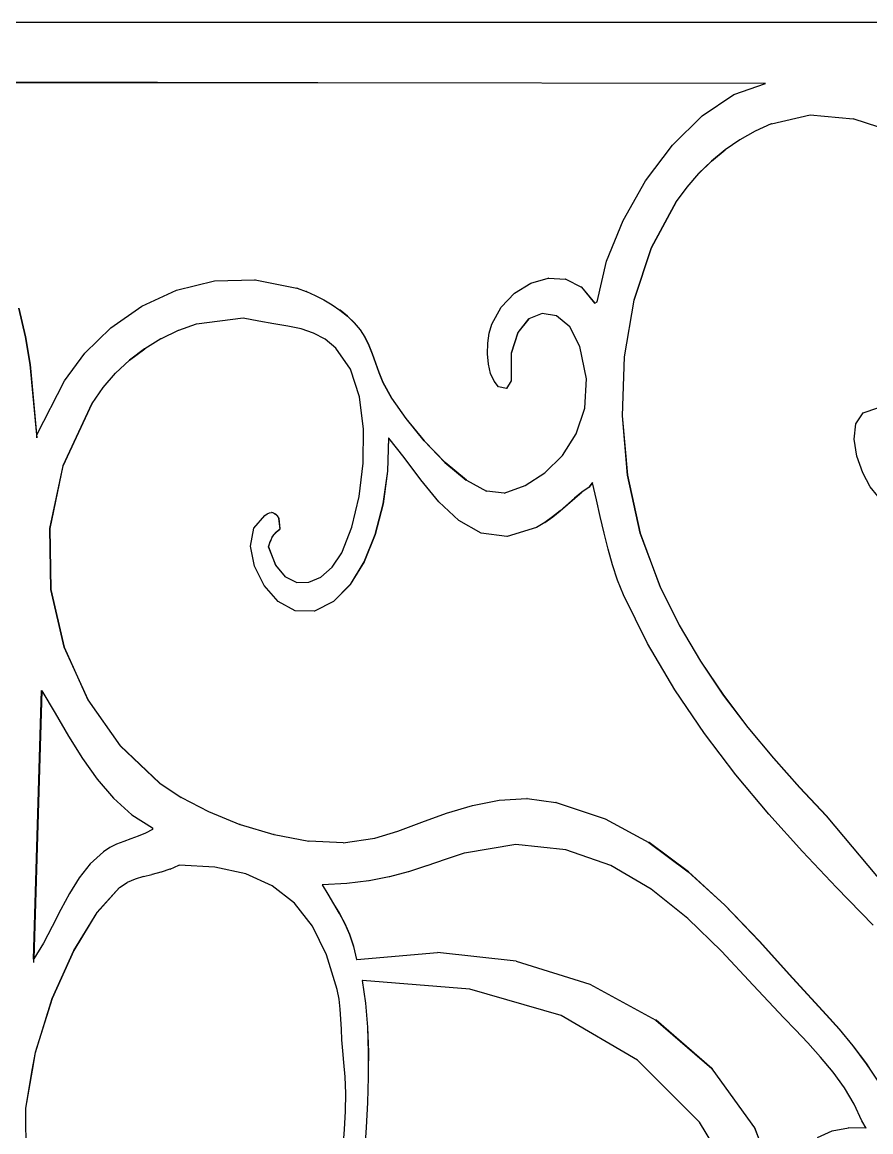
# Model space of a CAD drawing. Header units: inches. Extents: x 1397 to 20304, y -27267 to -746.
# Drawn here: x 14232.6 to 14240.91, y -23960.63 to -23949.76 of the extents above; entities that cross this region are included whole.
import ezdxf

# ---------------------------------------------------------------- set-up
doc = ezdxf.new("R2010")
doc.units = ezdxf.units.IN
doc.header["$LTSCALE"] = 17
doc.header["$MEASUREMENT"] = 0
doc.layers.add('25 BOT BAR', color=12, linetype='Continuous', lineweight=25)

msp = doc.modelspace()

# ---------------------------------------------------------------- linework, layer by layer
for p, q in [((14226.234, -23949.759), (14241.717, -23949.759)), ((14235.493, -23950.352), (14231.038, -23950.345)), ((14235.493, -23950.352), (14231.039, -23950.352)), ((14239.877, -23950.36), (14235.493, -23950.352)), ((14239.567, -23950.467), (14239.877, -23950.36)), ((14239.258, -23950.676), (14239.567, -23950.467)), ((14238.965, -23950.965), (14239.258, -23950.676)), ((14239.935, -23950.755), (14240.314, -23950.667)), ((14240.314, -23950.667), (14240.734, -23950.705)), ((14239.933, -23950.755), (14239.777, -23950.826)), ((14239.935, -23950.755), (14239.933, -23950.755)), ((14241.107, -23950.828), (14240.734, -23950.705)), ((14239.624, -23950.912), (14239.483, -23951.01)), ((14239.626, -23950.912), (14239.624, -23950.912)), ((14239.775, -23950.826), (14239.626, -23950.912)), ((14239.777, -23950.826), (14239.775, -23950.826)), ((14238.702, -23951.314), (14238.965, -23950.965)), ((14239.481, -23951.01), (14239.347, -23951.12)), ((14239.349, -23951.12), (14239.483, -23951.01)), ((14239.483, -23951.01), (14239.481, -23951.01)), ((14239.347, -23951.12), (14239.222, -23951.242)), ((14239.224, -23951.242), (14239.349, -23951.12)), ((14239.349, -23951.12), (14239.347, -23951.12)), ((14238.482, -23951.7), (14238.702, -23951.314)), ((14239.222, -23951.242), (14239.106, -23951.374)), ((14239.109, -23951.374), (14239.224, -23951.242)), ((14239.224, -23951.242), (14239.222, -23951.242)), ((14239.106, -23951.374), (14239.002, -23951.516)), ((14239.004, -23951.516), (14239.109, -23951.374)), ((14239.109, -23951.374), (14239.106, -23951.374)), ((14239.002, -23951.516), (14238.758, -23951.969)), ((14238.76, -23951.969), (14239.004, -23951.516)), ((14239.004, -23951.516), (14239.002, -23951.516)), ((14238.319, -23952.101), (14238.482, -23951.7)), ((14238.758, -23951.969), (14238.589, -23952.483)), ((14238.591, -23952.483), (14238.76, -23951.969)), ((14238.76, -23951.969), (14238.758, -23951.969)), ((14238.228, -23952.497), (14238.319, -23952.101)), ((14234.109, -23952.384), (14234.481, -23952.292)), ((14234.481, -23952.292), (14234.877, -23952.281)), ((14234.879, -23952.281), (14234.877, -23952.281)), ((14234.879, -23952.281), (14235.288, -23952.365)), ((14237.419, -23952.414), (14237.577, -23952.316)), ((14237.577, -23952.316), (14237.748, -23952.266)), ((14237.75, -23952.266), (14237.748, -23952.266)), ((14237.75, -23952.266), (14237.919, -23952.276)), ((14237.921, -23952.276), (14237.919, -23952.276)), ((14237.921, -23952.276), (14238.075, -23952.354)), ((14233.768, -23952.542), (14234.109, -23952.384)), ((14235.29, -23952.365), (14235.288, -23952.365)), ((14235.29, -23952.365), (14235.377, -23952.397)), ((14235.38, -23952.397), (14235.377, -23952.397)), ((14235.38, -23952.397), (14235.465, -23952.435)), ((14235.467, -23952.435), (14235.465, -23952.435)), ((14235.467, -23952.435), (14235.55, -23952.478)), ((14237.287, -23952.551), (14237.419, -23952.414)), ((14238.075, -23952.354), (14238.205, -23952.511)), ((14238.077, -23952.354), (14238.075, -23952.354)), ((14238.207, -23952.511), (14238.077, -23952.354)), ((14233.466, -23952.753), (14233.768, -23952.542)), ((14235.552, -23952.478), (14235.55, -23952.478)), ((14235.552, -23952.478), (14235.632, -23952.527)), ((14235.634, -23952.527), (14235.632, -23952.527)), ((14235.634, -23952.527), (14235.709, -23952.58)), ((14238.205, -23952.511), (14238.207, -23952.511)), ((14238.207, -23952.511), (14238.228, -23952.497)), ((14238.589, -23952.483), (14238.494, -23953.038)), ((14238.496, -23953.038), (14238.591, -23952.483)), ((14238.591, -23952.483), (14238.589, -23952.483)), ((14232.563, -23952.561), (14232.628, -23952.84)), ((14232.63, -23952.84), (14232.565, -23952.561)), ((14235.709, -23952.58), (14235.782, -23952.639)), ((14235.711, -23952.58), (14235.709, -23952.58)), ((14235.784, -23952.639), (14235.711, -23952.58)), ((14235.782, -23952.639), (14235.849, -23952.702)), ((14235.784, -23952.639), (14235.782, -23952.639)), ((14235.851, -23952.702), (14235.784, -23952.639)), ((14237.195, -23952.716), (14237.287, -23952.551)), ((14237.69, -23952.611), (14237.56, -23952.666)), ((14237.83, -23952.635), (14237.69, -23952.611)), ((14237.96, -23952.742), (14237.83, -23952.635)), ((14233.211, -23953.001), (14233.466, -23952.753)), ((14234.301, -23952.716), (14234.127, -23952.78)), ((14234.303, -23952.716), (14234.301, -23952.716)), ((14234.761, -23952.658), (14234.303, -23952.716)), ((14234.916, -23952.688), (14234.761, -23952.658)), ((14235.062, -23952.712), (14234.916, -23952.688)), ((14235.2, -23952.735), (14235.062, -23952.712)), ((14235.329, -23952.764), (14235.2, -23952.735)), ((14235.849, -23952.702), (14235.907, -23952.771)), ((14235.851, -23952.702), (14235.849, -23952.702)), ((14235.91, -23952.771), (14235.851, -23952.702)), ((14237.17, -23952.805), (14237.195, -23952.716)), ((14237.558, -23952.666), (14237.45, -23952.797)), ((14237.453, -23952.797), (14237.56, -23952.666)), ((14237.56, -23952.666), (14237.558, -23952.666)), ((14238.059, -23952.936), (14237.96, -23952.742)), ((14232.628, -23952.84), (14232.674, -23953.112)), ((14232.63, -23952.84), (14232.628, -23952.84)), ((14232.676, -23953.112), (14232.63, -23952.84)), ((14233.956, -23952.86), (14233.798, -23952.957)), ((14233.959, -23952.86), (14233.956, -23952.86)), ((14234.125, -23952.78), (14233.959, -23952.86)), ((14234.127, -23952.78), (14234.125, -23952.78)), ((14235.45, -23952.805), (14235.329, -23952.764)), ((14235.563, -23952.865), (14235.45, -23952.805)), ((14235.67, -23952.951), (14235.563, -23952.865)), ((14235.907, -23952.771), (14235.954, -23952.845)), ((14235.91, -23952.771), (14235.907, -23952.771)), ((14235.956, -23952.845), (14235.91, -23952.771)), ((14235.954, -23952.845), (14235.992, -23952.924)), ((14235.956, -23952.845), (14235.954, -23952.845)), ((14235.995, -23952.924), (14235.956, -23952.845)), ((14237.156, -23952.903), (14237.17, -23952.805)), ((14237.45, -23952.797), (14237.387, -23953)), ((14237.389, -23953), (14237.453, -23952.797)), ((14237.453, -23952.797), (14237.45, -23952.797)), ((14233.796, -23952.957), (14233.647, -23953.069)), ((14233.649, -23953.069), (14233.798, -23952.957)), ((14233.798, -23952.957), (14233.796, -23952.957)), ((14235.811, -23953.157), (14235.67, -23952.951)), ((14235.992, -23952.924), (14236.026, -23953.007)), ((14235.995, -23952.924), (14235.992, -23952.924)), ((14236.028, -23953.007), (14235.995, -23952.924)), ((14237.154, -23953.006), (14237.156, -23952.903)), ((14238.124, -23953.253), (14238.059, -23952.936)), ((14233.011, -23953.273), (14233.211, -23953.001)), ((14233.647, -23953.069), (14233.51, -23953.197)), ((14233.512, -23953.197), (14233.649, -23953.069)), ((14233.649, -23953.069), (14233.647, -23953.069)), ((14236.026, -23953.007), (14236.091, -23953.189)), ((14236.028, -23953.007), (14236.026, -23953.007)), ((14236.093, -23953.189), (14236.028, -23953.007)), ((14237.164, -23953.107), (14237.154, -23953.006)), ((14237.387, -23953), (14237.386, -23953.273)), ((14237.389, -23953), (14237.387, -23953)), ((14237.388, -23953.273), (14237.389, -23953)), ((14238.494, -23953.038), (14238.472, -23953.615)), ((14238.475, -23953.615), (14238.496, -23953.038)), ((14238.496, -23953.038), (14238.494, -23953.038)), ((14232.674, -23953.112), (14232.741, -23953.829)), ((14232.676, -23953.112), (14232.674, -23953.112)), ((14232.741, -23953.8), (14232.676, -23953.112)), ((14235.899, -23953.429), (14235.811, -23953.157)), ((14236.091, -23953.189), (14236.13, -23953.287)), ((14236.093, -23953.189), (14236.091, -23953.189)), ((14236.132, -23953.287), (14236.093, -23953.189)), ((14237.185, -23953.199), (14237.164, -23953.107)), ((14232.741, -23953.8), (14233.011, -23953.273)), ((14233.51, -23953.197), (14233.387, -23953.338)), ((14233.389, -23953.338), (14233.512, -23953.197)), ((14233.512, -23953.197), (14233.51, -23953.197)), ((14236.13, -23953.287), (14236.214, -23953.441)), ((14236.132, -23953.287), (14236.13, -23953.287)), ((14236.216, -23953.441), (14236.132, -23953.287)), ((14237.218, -23953.276), (14237.185, -23953.199)), ((14237.263, -23953.331), (14237.218, -23953.276)), ((14237.386, -23953.273), (14237.341, -23953.346)), ((14237.343, -23953.346), (14237.388, -23953.273)), ((14237.388, -23953.273), (14237.386, -23953.273)), ((14238.107, -23953.539), (14238.124, -23953.253)), ((14233.387, -23953.338), (14233.28, -23953.492)), ((14233.282, -23953.492), (14233.389, -23953.338)), ((14233.389, -23953.338), (14233.387, -23953.338)), ((14237.341, -23953.346), (14237.263, -23953.331)), ((14237.343, -23953.346), (14237.341, -23953.346)), ((14233.28, -23953.492), (14232.995, -23954.104)), ((14232.997, -23954.104), (14233.282, -23953.492)), ((14233.282, -23953.492), (14233.28, -23953.492)), ((14235.939, -23953.744), (14235.899, -23953.429)), ((14236.214, -23953.441), (14236.354, -23953.641)), ((14236.216, -23953.441), (14236.214, -23953.441)), ((14236.356, -23953.641), (14236.216, -23953.441)), ((14238.024, -23953.79), (14238.107, -23953.539)), ((14238.472, -23953.615), (14238.524, -23954.196)), ((14238.475, -23953.615), (14238.472, -23953.615)), ((14238.526, -23954.196), (14238.475, -23953.615)), ((14240.761, -23953.694), (14240.834, -23953.584)), ((14240.834, -23953.584), (14240.976, -23953.536)), ((14236.354, -23953.641), (14236.533, -23953.86)), ((14236.356, -23953.641), (14236.354, -23953.641)), ((14236.535, -23953.86), (14236.356, -23953.641)), ((14240.746, -23953.842), (14240.761, -23953.694)), ((14232.741, -23953.829), (14232.741, -23953.8)), ((14235.936, -23954.077), (14235.939, -23953.744)), ((14236.186, -23953.829), (14236.175, -23954.155)), ((14236.178, -23954.155), (14236.188, -23953.832)), ((14236.188, -23953.832), (14236.186, -23953.829)), ((14236.339, -23954.022), (14236.188, -23953.832)), ((14237.889, -23954.002), (14238.024, -23953.79)), ((14240.773, -23954.009), (14240.746, -23953.842)), ((14236.533, -23953.86), (14236.736, -23954.07)), ((14236.535, -23953.86), (14236.533, -23953.86)), ((14236.738, -23954.07), (14236.535, -23953.86)), ((14236.501, -23954.241), (14236.339, -23954.022)), ((14237.717, -23954.172), (14237.889, -23954.002)), ((14240.83, -23954.171), (14240.773, -23954.009)), ((14232.995, -23954.104), (14232.866, -23954.717)), ((14232.868, -23954.717), (14232.997, -23954.104)), ((14232.997, -23954.104), (14232.995, -23954.104)), ((14235.896, -23954.406), (14235.936, -23954.077)), ((14236.175, -23954.155), (14236.131, -23954.475)), ((14236.133, -23954.475), (14236.178, -23954.155)), ((14236.178, -23954.155), (14236.175, -23954.155)), ((14236.736, -23954.07), (14236.945, -23954.243)), ((14236.738, -23954.07), (14236.736, -23954.07)), ((14236.947, -23954.243), (14236.738, -23954.07)), ((14237.522, -23954.296), (14237.717, -23954.172)), ((14240.902, -23954.309), (14240.83, -23954.171)), ((14236.677, -23954.457), (14236.501, -23954.241)), ((14236.947, -23954.243), (14236.945, -23954.243)), ((14236.947, -23954.243), (14237.145, -23954.353)), ((14238.183, -23954.268), (14238.149, -23954.312)), ((14238.151, -23954.312), (14238.183, -23954.27)), ((14238.183, -23954.27), (14238.183, -23954.268)), ((14238.222, -23954.436), (14238.183, -23954.27)), ((14238.526, -23954.196), (14238.524, -23954.196)), ((14238.524, -23954.196), (14238.648, -23954.762)), ((14238.65, -23954.762), (14238.526, -23954.196)), ((14237.147, -23954.353), (14237.145, -23954.353)), ((14237.319, -23954.371), (14237.147, -23954.353)), ((14237.319, -23954.371), (14237.522, -23954.296)), ((14238.077, -23954.363), (14238.006, -23954.421)), ((14238.008, -23954.421), (14238.079, -23954.363)), ((14238.079, -23954.363), (14238.077, -23954.363)), ((14238.149, -23954.312), (14238.079, -23954.363)), ((14238.151, -23954.312), (14238.149, -23954.312)), ((14240.976, -23954.4), (14240.902, -23954.309)), ((14235.824, -23954.706), (14235.896, -23954.406)), ((14236.131, -23954.475), (14236.053, -23954.775)), ((14236.055, -23954.775), (14236.133, -23954.475)), ((14236.133, -23954.475), (14236.131, -23954.475)), ((14236.872, -23954.641), (14236.677, -23954.457)), ((14238.006, -23954.421), (14237.865, -23954.544)), ((14237.867, -23954.544), (14238.008, -23954.421)), ((14238.008, -23954.421), (14238.006, -23954.421)), ((14238.259, -23954.601), (14238.222, -23954.436)), ((14234.864, -23954.716), (14234.974, -23954.59)), ((14234.974, -23954.59), (14234.996, -23954.574)), ((14234.996, -23954.574), (14235.018, -23954.565)), ((14235.018, -23954.565), (14235.039, -23954.562)), ((14235.042, -23954.562), (14235.039, -23954.562)), ((14235.039, -23954.562), (14235.04, -23954.562)), ((14235.042, -23954.562), (14235.04, -23954.562)), ((14235.06, -23954.566), (14235.042, -23954.562)), ((14235.062, -23954.566), (14235.06, -23954.566)), ((14235.062, -23954.566), (14235.078, -23954.576)), ((14235.078, -23954.576), (14235.095, -23954.594)), ((14235.081, -23954.576), (14235.078, -23954.576)), ((14235.097, -23954.594), (14235.081, -23954.576)), ((14235.095, -23954.594), (14235.109, -23954.619)), ((14235.097, -23954.594), (14235.095, -23954.594)), ((14235.111, -23954.619), (14235.097, -23954.594)), ((14237.792, -23954.604), (14237.715, -23954.659)), ((14237.717, -23954.659), (14237.794, -23954.604)), ((14237.865, -23954.544), (14237.792, -23954.604)), ((14237.794, -23954.604), (14237.792, -23954.604)), ((14237.794, -23954.604), (14237.867, -23954.544)), ((14237.867, -23954.544), (14237.865, -23954.544)), ((14238.296, -23954.763), (14238.259, -23954.601)), ((14232.866, -23954.717), (14232.876, -23955.315)), ((14232.868, -23954.717), (14232.866, -23954.717)), ((14232.878, -23955.315), (14232.868, -23954.717)), ((14234.834, -23954.89), (14234.864, -23954.716)), ((14235.109, -23954.619), (14235.12, -23954.722)), ((14235.111, -23954.619), (14235.109, -23954.619)), ((14235.122, -23954.722), (14235.111, -23954.619)), ((14235.726, -23954.956), (14235.824, -23954.706)), ((14237.093, -23954.763), (14236.872, -23954.641)), ((14237.633, -23954.707), (14237.347, -23954.795)), ((14237.635, -23954.707), (14237.633, -23954.707)), ((14237.715, -23954.659), (14237.635, -23954.707)), ((14237.717, -23954.659), (14237.715, -23954.659)), ((14235.044, -23954.803), (14235.031, -23954.828)), ((14235.034, -23954.828), (14235.046, -23954.803)), ((14235.059, -23954.781), (14235.044, -23954.803)), ((14235.046, -23954.803), (14235.044, -23954.803)), ((14235.046, -23954.803), (14235.061, -23954.781)), ((14235.076, -23954.762), (14235.059, -23954.781)), ((14235.061, -23954.781), (14235.059, -23954.781)), ((14235.061, -23954.781), (14235.078, -23954.762)), ((14235.096, -23954.743), (14235.076, -23954.762)), ((14235.078, -23954.762), (14235.076, -23954.762)), ((14235.078, -23954.762), (14235.098, -23954.743)), ((14235.12, -23954.722), (14235.096, -23954.743)), ((14235.098, -23954.743), (14235.096, -23954.743)), ((14235.098, -23954.743), (14235.122, -23954.722)), ((14235.122, -23954.722), (14235.12, -23954.722)), ((14236.053, -23954.775), (14235.945, -23955.044)), ((14235.947, -23955.044), (14236.055, -23954.775)), ((14236.055, -23954.775), (14236.053, -23954.775)), ((14237.345, -23954.795), (14237.093, -23954.763)), ((14237.347, -23954.795), (14237.345, -23954.795)), ((14238.336, -23954.921), (14238.296, -23954.763)), ((14238.65, -23954.762), (14238.648, -23954.762)), ((14238.648, -23954.762), (14238.845, -23955.293)), ((14238.847, -23955.293), (14238.65, -23954.762)), ((14234.873, -23955.087), (14234.834, -23954.89)), ((14235.019, -23954.859), (14235.008, -23954.898)), ((14235.008, -23954.898), (14235.079, -23955.076)), ((14235.01, -23954.898), (14235.008, -23954.898)), ((14235.01, -23954.898), (14235.022, -23954.859)), ((14235.081, -23955.076), (14235.01, -23954.898)), ((14235.031, -23954.828), (14235.019, -23954.859)), ((14235.022, -23954.859), (14235.019, -23954.859)), ((14235.022, -23954.859), (14235.034, -23954.828)), ((14235.034, -23954.828), (14235.031, -23954.828)), ((14238.379, -23955.075), (14238.336, -23954.921)), ((14235.633, -23955.096), (14235.726, -23954.956)), ((14235.945, -23955.044), (14235.808, -23955.267)), ((14235.811, -23955.267), (14235.947, -23955.044)), ((14235.947, -23955.044), (14235.945, -23955.044)), ((14234.967, -23955.277), (14234.873, -23955.087)), ((14235.079, -23955.076), (14235.174, -23955.191)), ((14235.081, -23955.076), (14235.079, -23955.076)), ((14235.176, -23955.191), (14235.081, -23955.076)), ((14235.523, -23955.194), (14235.633, -23955.096)), ((14238.428, -23955.223), (14238.379, -23955.075)), ((14235.176, -23955.191), (14235.174, -23955.191)), ((14235.176, -23955.191), (14235.286, -23955.246)), ((14235.286, -23955.246), (14235.405, -23955.245)), ((14235.405, -23955.245), (14235.523, -23955.194)), ((14238.486, -23955.366), (14238.428, -23955.223)), ((14232.876, -23955.315), (14233.007, -23955.881)), ((14232.878, -23955.315), (14232.876, -23955.315)), ((14233.009, -23955.881), (14232.878, -23955.315)), ((14235.104, -23955.432), (14234.967, -23955.277)), ((14235.808, -23955.267), (14235.645, -23955.432)), ((14235.647, -23955.432), (14235.811, -23955.267)), ((14235.811, -23955.267), (14235.808, -23955.267)), ((14238.722, -23955.845), (14238.486, -23955.366)), ((14238.845, -23955.293), (14239.032, -23955.665)), ((14238.847, -23955.293), (14238.845, -23955.293)), ((14239.034, -23955.665), (14238.847, -23955.293)), ((14235.271, -23955.525), (14235.104, -23955.432)), ((14235.645, -23955.432), (14235.459, -23955.527)), ((14235.647, -23955.432), (14235.645, -23955.432)), ((14235.456, -23955.527), (14235.271, -23955.525)), ((14235.459, -23955.527), (14235.456, -23955.527)), ((14239.032, -23955.665), (14239.24, -23956.016)), ((14239.034, -23955.665), (14239.032, -23955.665)), ((14239.242, -23956.016), (14239.034, -23955.665)), ((14233.007, -23955.881), (14233.24, -23956.397)), ((14233.009, -23955.881), (14233.007, -23955.881)), ((14233.242, -23956.397), (14233.009, -23955.881)), ((14238.988, -23956.297), (14238.722, -23955.845)), ((14239.242, -23956.016), (14239.24, -23956.016)), ((14239.24, -23956.016), (14239.465, -23956.349)), ((14239.467, -23956.349), (14239.242, -23956.016)), ((14232.708, -23958.936), (14232.786, -23956.303)), ((14232.788, -23956.306), (14232.711, -23958.933)), ((14232.786, -23956.303), (14232.788, -23956.306)), ((14232.788, -23956.306), (14232.919, -23956.527)), ((14239.278, -23956.724), (14238.988, -23956.297)), ((14233.24, -23956.397), (14233.558, -23956.846)), ((14233.242, -23956.397), (14233.24, -23956.397)), ((14233.56, -23956.846), (14233.242, -23956.397)), ((14239.465, -23956.349), (14239.705, -23956.666)), ((14239.467, -23956.349), (14239.465, -23956.349)), ((14239.707, -23956.666), (14239.467, -23956.349)), ((14232.919, -23956.527), (14233.051, -23956.751)), ((14239.707, -23956.666), (14239.705, -23956.666)), ((14239.705, -23956.666), (14239.954, -23956.967)), ((14239.957, -23956.967), (14239.707, -23956.666)), ((14233.051, -23956.751), (14233.186, -23956.969)), ((14239.587, -23957.129), (14239.278, -23956.724)), ((14233.558, -23956.846), (14233.942, -23957.211)), ((14233.56, -23956.846), (14233.558, -23956.846)), ((14233.944, -23957.211), (14233.56, -23956.846)), ((14233.186, -23956.969), (14233.331, -23957.174)), ((14239.954, -23956.967), (14240.211, -23957.255)), ((14239.957, -23956.967), (14239.954, -23956.967)), ((14240.213, -23957.255), (14239.957, -23956.967)), ((14233.331, -23957.174), (14233.49, -23957.36)), ((14233.944, -23957.211), (14233.942, -23957.211)), ((14233.944, -23957.211), (14234.153, -23957.351)), ((14239.909, -23957.514), (14239.587, -23957.129)), ((14240.213, -23957.255), (14240.211, -23957.255)), ((14240.211, -23957.255), (14240.471, -23957.533)), ((14240.474, -23957.533), (14240.213, -23957.255)), ((14233.49, -23957.36), (14233.67, -23957.521)), ((14234.156, -23957.351), (14234.153, -23957.351)), ((14234.156, -23957.351), (14234.421, -23957.49)), ((14236.754, -23957.506), (14237.006, -23957.429)), ((14237.006, -23957.429), (14237.268, -23957.377)), ((14237.268, -23957.377), (14237.54, -23957.363)), ((14237.542, -23957.363), (14237.54, -23957.363)), ((14237.542, -23957.363), (14237.824, -23957.401)), ((14237.826, -23957.401), (14237.824, -23957.401)), ((14237.826, -23957.401), (14238.305, -23957.562)), ((14233.67, -23957.521), (14233.874, -23957.65)), ((14234.423, -23957.49), (14234.421, -23957.49)), ((14234.423, -23957.49), (14234.729, -23957.615)), ((14236.511, -23957.595), (14236.754, -23957.506)), ((14240.239, -23957.882), (14239.909, -23957.514)), ((14240.471, -23957.533), (14241.133, -23958.323)), ((14240.474, -23957.533), (14240.471, -23957.533)), ((14241.136, -23958.323), (14240.474, -23957.533)), ((14233.874, -23957.65), (14233.874, -23957.664)), ((14234.731, -23957.615), (14234.729, -23957.615)), ((14234.731, -23957.615), (14235.062, -23957.716)), ((14236.277, -23957.681), (14236.511, -23957.595)), ((14238.307, -23957.562), (14238.305, -23957.562)), ((14238.307, -23957.562), (14238.733, -23957.793)), ((14233.661, -23957.758), (14233.591, -23957.782)), ((14233.732, -23957.732), (14233.661, -23957.758)), ((14233.804, -23957.702), (14233.732, -23957.732)), ((14233.874, -23957.664), (14233.804, -23957.702)), ((14235.064, -23957.716), (14235.062, -23957.716)), ((14235.064, -23957.716), (14235.404, -23957.78)), ((14235.739, -23957.796), (14236.051, -23957.752)), ((14236.051, -23957.752), (14236.277, -23957.681)), ((14233.455, -23957.842), (14233.392, -23957.884)), ((14233.522, -23957.809), (14233.455, -23957.842)), ((14233.591, -23957.782), (14233.522, -23957.809)), ((14235.406, -23957.78), (14235.404, -23957.78)), ((14235.739, -23957.796), (14235.406, -23957.78)), ((14237.431, -23957.811), (14236.928, -23957.899)), ((14237.922, -23957.865), (14237.431, -23957.811)), ((14238.361, -23958.019), (14237.922, -23957.865)), ((14238.733, -23957.793), (14239.121, -23958.08)), ((14238.736, -23957.793), (14238.733, -23957.793)), ((14239.123, -23958.08), (14238.736, -23957.793)), ((14233.392, -23957.884), (14233.263, -23958.003)), ((14236.739, -23957.961), (14236.56, -23958.022)), ((14236.741, -23957.961), (14236.739, -23957.961)), ((14236.926, -23957.899), (14236.741, -23957.961)), ((14236.928, -23957.899), (14236.926, -23957.899)), ((14240.572, -23958.235), (14240.239, -23957.882)), ((14233.263, -23958.003), (14233.154, -23958.14)), ((14233.955, -23958.083), (14233.87, -23958.105)), ((14233.957, -23958.083), (14233.955, -23958.083)), ((14234.043, -23958.055), (14233.957, -23958.083)), ((14234.045, -23958.055), (14234.043, -23958.055)), ((14234.045, -23958.055), (14234.132, -23958.016)), ((14234.132, -23958.016), (14234.135, -23958.016)), ((14234.483, -23958.033), (14234.135, -23958.016)), ((14234.787, -23958.1), (14234.483, -23958.033)), ((14236.377, -23958.079), (14236.193, -23958.129)), ((14236.38, -23958.079), (14236.377, -23958.079)), ((14236.558, -23958.022), (14236.38, -23958.079)), ((14236.56, -23958.022), (14236.558, -23958.022)), ((14238.757, -23958.251), (14238.361, -23958.019)), ((14239.121, -23958.08), (14239.478, -23958.407)), ((14239.123, -23958.08), (14239.121, -23958.08)), ((14239.48, -23958.407), (14239.123, -23958.08)), ((14233.154, -23958.14), (14233.06, -23958.291)), ((14233.551, -23958.235), (14233.624, -23958.186)), ((14233.626, -23958.186), (14233.624, -23958.186)), ((14233.702, -23958.152), (14233.626, -23958.186)), ((14233.704, -23958.152), (14233.702, -23958.152)), ((14233.784, -23958.127), (14233.704, -23958.152)), ((14233.786, -23958.127), (14233.784, -23958.127)), ((14233.786, -23958.127), (14233.868, -23958.105)), ((14233.87, -23958.105), (14233.868, -23958.105)), ((14235.046, -23958.218), (14234.787, -23958.1)), ((14235.992, -23958.169), (14235.778, -23958.196)), ((14235.995, -23958.169), (14235.992, -23958.169)), ((14236.191, -23958.129), (14235.995, -23958.169)), ((14236.193, -23958.129), (14236.191, -23958.129)), ((14233.06, -23958.291), (14232.975, -23958.45)), ((14233.549, -23958.235), (14233.329, -23958.478)), ((14233.332, -23958.478), (14233.551, -23958.235)), ((14233.551, -23958.235), (14233.549, -23958.235)), ((14235.263, -23958.388), (14235.046, -23958.218)), ((14235.535, -23958.206), (14235.59, -23958.299)), ((14235.537, -23958.206), (14235.535, -23958.206)), ((14235.776, -23958.196), (14235.537, -23958.206)), ((14235.592, -23958.299), (14235.537, -23958.206)), ((14235.59, -23958.299), (14235.647, -23958.392)), ((14235.592, -23958.299), (14235.59, -23958.299)), ((14235.649, -23958.392), (14235.592, -23958.299)), ((14235.778, -23958.196), (14235.776, -23958.196)), ((14239.116, -23958.538), (14238.757, -23958.251)), ((14240.931, -23958.604), (14240.572, -23958.235)), ((14235.439, -23958.613), (14235.263, -23958.388)), ((14235.647, -23958.392), (14235.703, -23958.487)), ((14235.649, -23958.392), (14235.647, -23958.392)), ((14235.706, -23958.487), (14235.649, -23958.392)), ((14239.478, -23958.407), (14239.815, -23958.759)), ((14239.48, -23958.407), (14239.478, -23958.407)), ((14239.817, -23958.759), (14239.48, -23958.407)), ((14232.975, -23958.45), (14232.891, -23958.614)), ((14233.329, -23958.478), (14233.101, -23958.852)), ((14233.103, -23958.852), (14233.332, -23958.478)), ((14233.332, -23958.478), (14233.329, -23958.478)), ((14235.703, -23958.487), (14235.757, -23958.588)), ((14235.706, -23958.487), (14235.703, -23958.487)), ((14235.759, -23958.588), (14235.706, -23958.487)), ((14232.891, -23958.614), (14232.804, -23958.778)), ((14235.578, -23958.893), (14235.439, -23958.613)), ((14235.757, -23958.588), (14235.804, -23958.695)), ((14235.759, -23958.588), (14235.757, -23958.588)), ((14235.806, -23958.695), (14235.759, -23958.588)), ((14239.447, -23958.858), (14239.116, -23958.538)), ((14235.804, -23958.695), (14235.843, -23958.811)), ((14235.806, -23958.695), (14235.804, -23958.695)), ((14235.845, -23958.811), (14235.806, -23958.695)), ((14232.804, -23958.778), (14232.711, -23958.933)), ((14235.843, -23958.811), (14235.871, -23958.938)), ((14235.845, -23958.811), (14235.843, -23958.811)), ((14235.874, -23958.938), (14235.845, -23958.811)), ((14239.815, -23958.759), (14240.143, -23959.122)), ((14239.817, -23958.759), (14239.815, -23958.759)), ((14240.145, -23959.122), (14239.817, -23958.759)), ((14232.711, -23958.933), (14232.708, -23958.936)), ((14232.708, -23958.936), (14232.708, -23958.938)), ((14232.708, -23958.938), (14232.708, -23958.967)), ((14232.708, -23958.938), (14232.708, -23958.938)), ((14233.101, -23958.852), (14232.89, -23959.322)), ((14232.892, -23959.322), (14233.103, -23958.852)), ((14233.103, -23958.852), (14233.101, -23958.852)), ((14235.681, -23959.231), (14235.578, -23958.893)), ((14235.871, -23958.938), (14235.874, -23958.938)), ((14235.874, -23958.938), (14236.664, -23958.87)), ((14236.666, -23958.87), (14236.664, -23958.87)), ((14236.664, -23958.87), (14236.665, -23958.87)), ((14236.666, -23958.87), (14236.665, -23958.87)), ((14237.434, -23958.954), (14236.666, -23958.87)), ((14237.436, -23958.954), (14237.434, -23958.954)), ((14237.436, -23958.954), (14238.156, -23959.179)), ((14239.757, -23959.189), (14239.447, -23958.858)), ((14235.928, -23959.143), (14235.96, -23959.368)), ((14235.93, -23959.143), (14235.928, -23959.143)), ((14235.962, -23959.368), (14235.93, -23959.143)), ((14236.981, -23959.228), (14235.93, -23959.143)), ((14240.143, -23959.122), (14240.471, -23959.48)), ((14240.145, -23959.122), (14240.143, -23959.122)), ((14240.474, -23959.48), (14240.145, -23959.122)), ((14235.7, -23959.328), (14235.681, -23959.231)), ((14237.876, -23959.488), (14236.981, -23959.228)), ((14238.158, -23959.179), (14238.156, -23959.179)), ((14238.158, -23959.179), (14238.803, -23959.533)), ((14240.056, -23959.509), (14239.757, -23959.189)), ((14232.89, -23959.322), (14232.724, -23959.848)), ((14232.727, -23959.848), (14232.892, -23959.322)), ((14232.892, -23959.322), (14232.89, -23959.322)), ((14235.712, -23959.425), (14235.7, -23959.328)), ((14235.962, -23959.368), (14235.96, -23959.368)), ((14235.96, -23959.368), (14235.979, -23959.603)), ((14235.981, -23959.603), (14235.962, -23959.368)), ((14235.719, -23959.522), (14235.712, -23959.425)), ((14238.622, -23959.923), (14237.876, -23959.488)), ((14240.471, -23959.48), (14240.6, -23959.622)), ((14240.474, -23959.48), (14240.471, -23959.48)), ((14240.603, -23959.622), (14240.474, -23959.48)), ((14235.724, -23959.622), (14235.719, -23959.522)), ((14235.981, -23959.603), (14235.979, -23959.603)), ((14235.979, -23959.603), (14235.988, -23959.845)), ((14235.99, -23959.845), (14235.981, -23959.603)), ((14238.803, -23959.533), (14239.35, -23960.006)), ((14238.806, -23959.533), (14238.803, -23959.533)), ((14239.352, -23960.006), (14238.806, -23959.533)), ((14240.17, -23959.626), (14240.056, -23959.509)), ((14235.729, -23959.726), (14235.724, -23959.622)), ((14240.292, -23959.755), (14240.17, -23959.626)), ((14240.6, -23959.622), (14240.733, -23959.784)), ((14240.603, -23959.622), (14240.6, -23959.622)), ((14240.735, -23959.784), (14240.603, -23959.622)), ((14235.737, -23959.834), (14235.729, -23959.726)), ((14240.417, -23959.894), (14240.292, -23959.755)), ((14240.733, -23959.784), (14240.865, -23959.961)), ((14240.735, -23959.784), (14240.733, -23959.784)), ((14240.867, -23959.961), (14240.735, -23959.784)), ((14232.724, -23959.848), (14232.694, -23960.022)), ((14232.696, -23960.022), (14232.727, -23959.848)), ((14232.727, -23959.848), (14232.724, -23959.848)), ((14235.748, -23959.948), (14235.737, -23959.834)), ((14235.988, -23959.845), (14235.987, -23960.022)), ((14235.99, -23959.845), (14235.988, -23959.845)), ((14235.99, -23960.022), (14235.99, -23959.845)), ((14239.23, -23960.532), (14238.622, -23959.923)), ((14240.539, -23960.041), (14240.417, -23959.894)), ((14232.694, -23960.022), (14232.63, -23960.395)), ((14232.632, -23960.395), (14232.696, -23960.022)), ((14232.694, -23960.022), (14232.696, -23960.022)), ((14235.76, -23960.087), (14235.748, -23959.948)), ((14235.987, -23960.022), (14235.99, -23960.022)), ((14235.987, -23960.022), (14235.987, -23960.091)), ((14235.989, -23960.091), (14235.99, -23960.022)), ((14239.352, -23960.006), (14239.35, -23960.006)), ((14239.35, -23960.006), (14239.362, -23960.022)), ((14239.364, -23960.022), (14239.352, -23960.006)), ((14239.362, -23960.022), (14239.364, -23960.022)), ((14239.362, -23960.022), (14239.769, -23960.587)), ((14239.771, -23960.587), (14239.364, -23960.022)), ((14240.651, -23960.195), (14240.539, -23960.041)), ((14240.867, -23959.961), (14240.865, -23959.961)), ((14240.865, -23959.961), (14240.906, -23960.022)), ((14240.908, -23960.022), (14240.867, -23959.961)), ((14240.906, -23960.022), (14240.908, -23960.022)), ((14240.906, -23960.022), (14240.99, -23960.149)), ((14240.992, -23960.149), (14240.908, -23960.022)), ((14235.766, -23960.25), (14235.76, -23960.087)), ((14235.987, -23960.091), (14235.98, -23960.339)), ((14235.982, -23960.339), (14235.989, -23960.091)), ((14235.989, -23960.091), (14235.987, -23960.091)), ((14235.764, -23960.425), (14235.766, -23960.25)), ((14240.747, -23960.355), (14240.651, -23960.195)), ((14235.98, -23960.339), (14235.967, -23960.585)), ((14235.969, -23960.585), (14235.982, -23960.339)), ((14235.982, -23960.339), (14235.98, -23960.339)), ((14240.819, -23960.519), (14240.747, -23960.355)), ((14232.63, -23960.395), (14232.634, -23960.924)), ((14232.632, -23960.395), (14232.63, -23960.395)), ((14232.636, -23960.924), (14232.632, -23960.395)), ((14235.755, -23960.602), (14235.764, -23960.425)), ((14235.967, -23960.585), (14235.95, -23960.826)), ((14235.952, -23960.826), (14235.969, -23960.585)), ((14235.969, -23960.585), (14235.967, -23960.585)), ((14239.71, -23961.313), (14239.23, -23960.532)), ((14240.53, -23960.616), (14240.691, -23960.586)), ((14240.693, -23960.586), (14240.691, -23960.586)), ((14240.864, -23960.592), (14240.693, -23960.586)), ((14240.864, -23960.592), (14240.819, -23960.519)), ((14235.739, -23960.769), (14235.755, -23960.602)), ((14239.769, -23960.587), (14240.034, -23961.266)), ((14239.771, -23960.587), (14239.769, -23960.587)), ((14240.036, -23961.264), (14239.771, -23960.587)), ((14240.386, -23960.682), (14240.53, -23960.616))]:
    msp.add_line(p, q)
at = {"layer": '25 BOT BAR'}
msp.add_line((14226.234, -23949.759), (14258.152, -23949.759), dxfattribs=at)

doc.saveas('drawing.dxf')
